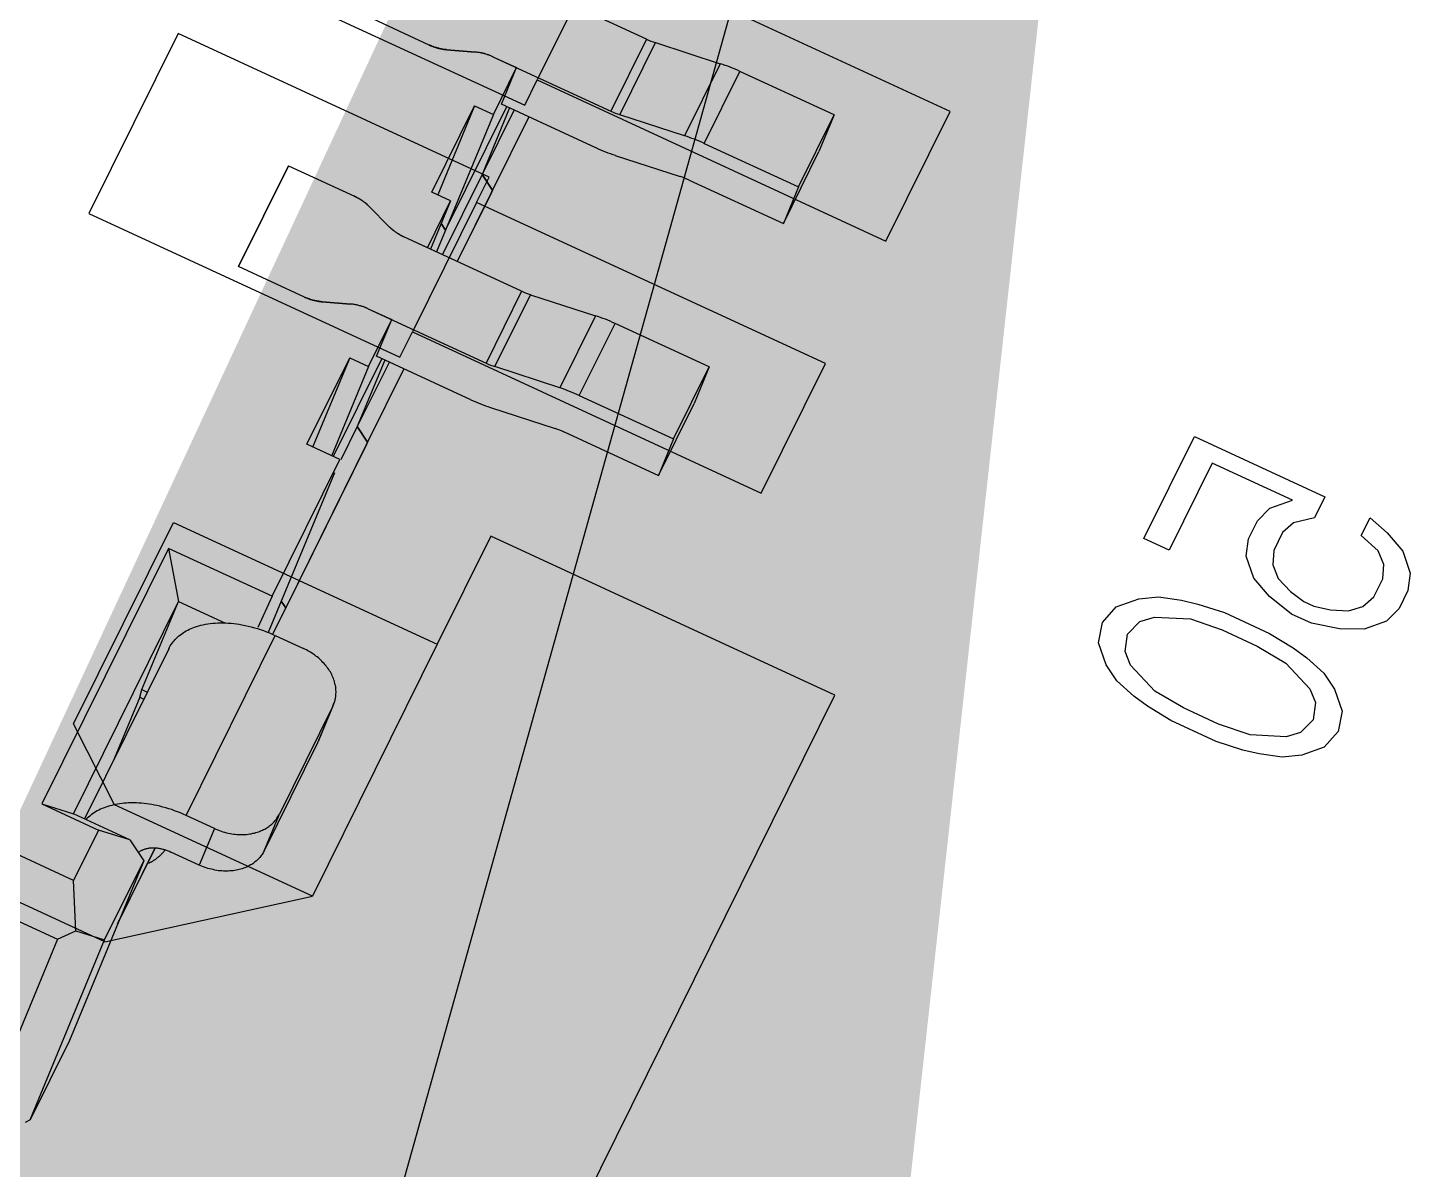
# Model space of a CAD drawing. Header units: millimetres. Extents: x 7 to 507, y -14 to 339.
# Drawn here: x 58.243 to 59.308, y 257.159 to 258.038 of the extents above; entities that cross this region are included whole.
import ezdxf

# ---------------------------------------------------------------- set-up
doc = ezdxf.new("R2010")
doc.units = ezdxf.units.MM
doc.header["$LTSCALE"] = 23.1
doc.layers.get('0').update_dxf_attribs({"linetype": 'CONTINUOUS'})
for name, color, linetype in [('01_ASM_ALL_AXIS', 7, 'CONTINUOUS'), ('_139725', 7, 'CONTINUOUS'), ('_424072', 7, 'CONTINUOUS'), ('_521415', 7, 'CONTINUOUS'), ('_82018', 7, 'CONTINUOUS')]:
    doc.layers.add(name, color=color, linetype=linetype)
doc.styles.get("Standard").update_dxf_attribs({"font": 'simplex.shx', "width": 0.8})
doc.dimstyles.get("Standard").update_dxf_attribs({"dimtxt": 3, "dimasz": 3, "dimexe": 2, "dimexo": 0.35, "dimtad": 1, "dimdec": 3, "dimzin": 0, "dimdsep": 46, "dimtxsty": 'Standard', "dimcen": 0.09, "dimadec": 3, "dimazin": 0, "dimtol": 1, "dimtp": 0.001, "dimtm": 0.001, "dimtfac": 1, "dimtdec": 3, "dimtofl": 0, "dimtmove": 0, "dimatfit": 3, "dimfxl": 0, "dimtolj": 1, "dimtzin": 0, "dimarcsym": 0})

msp = doc.modelspace()

# ---------------------------------------------------------------- linework, layer by layer
at = {"color": 4}
for p, q in [((58.6853, 258.098), (58.6359, 257.9982)), ((58.9539, 257.9739), (58.6853, 258.098)), ((58.6359, 257.9982), (58.9044, 257.8741)), ((58.9044, 257.8741), (58.9539, 257.9739)), ((58.5892, 257.9039), (58.5398, 257.8041)), ((58.8578, 257.7799), (58.5892, 257.9039)), ((58.5398, 257.8041), (58.8084, 257.6801)), ((58.8084, 257.6801), (58.8578, 257.7799)), ((58.2788, 257.5023), (58.3557, 257.6575)), ((58.3557, 257.6575), (58.5589, 257.5637)), ((58.5589, 257.5637), (58.4628, 257.3696)), ((58.3104, 257.44), (58.2788, 257.5023)), ((58.4628, 257.3696), (58.3104, 257.44))]:
    msp.add_line(p, q, dxfattribs=at)
at = {"color": 1}
for p, q in [((58.3867, 258.0894), (58.6263, 257.9788)), ((58.3593, 258.0339), (58.2906, 257.8953)), ((58.5988, 257.9233), (58.3593, 258.0339)), ((58.6263, 257.9788), (58.6359, 257.9982)), ((58.5892, 257.9039), (58.5988, 257.9233)), ((58.2906, 257.8953), (58.5302, 257.7847)), ((58.5302, 257.7847), (58.5398, 257.8041)), ((58.6001, 257.6468), (58.5589, 257.5637)), ((58.8651, 257.5245), (58.6001, 257.6468)), ((58.5576, 256.9035), (58.8651, 257.5245)), ((58.3028, 257.3345), (58.183, 257.3899)), ((58.3028, 257.3345), (58.4628, 257.3696))]:
    msp.add_line(p, q, dxfattribs=at)
at = {"layer": '01_ASM_ALL_AXIS', "color": 4}
for p, q in [((59.1031, 257.645), (59.142, 257.7236)), ((59.142, 257.7236), (59.2424, 257.6772)), ((59.1556, 257.7031), (59.1224, 257.6361)), ((59.2174, 257.6746), (59.1556, 257.7031)), ((59.2001, 257.6684), (59.2174, 257.6746)), ((59.2424, 257.6772), (59.2344, 257.661)), ((59.1905, 257.6586), (59.2001, 257.6684)), ((59.2344, 257.661), (59.2183, 257.6571)), ((59.2703, 257.6473), (59.2772, 257.6611)), ((59.2772, 257.6611), (59.2903, 257.6494)), ((59.1837, 257.6447), (59.1905, 257.6586)), ((59.2183, 257.6571), (59.2098, 257.6497)), ((59.1224, 257.6361), (59.1031, 257.645)), ((59.1818, 257.6314), (59.1837, 257.6447)), ((59.2098, 257.6497), (59.203, 257.6358)), ((59.2835, 257.6355), (59.2703, 257.6473)), ((59.2903, 257.6494), (59.3023, 257.6353)), ((59.1877, 257.6145), (59.1818, 257.6314)), ((59.203, 257.6358), (59.2022, 257.6248)), ((59.2878, 257.625), (59.2835, 257.6355)), ((59.3023, 257.6353), (59.3082, 257.6184)), ((59.2022, 257.6248), (59.2065, 257.6143)), ((59.287, 257.614), (59.2878, 257.625)), ((59.3082, 257.6184), (59.3064, 257.6051)), ((59.1997, 257.6004), (59.1877, 257.6145)), ((59.2065, 257.6143), (59.2158, 257.6043)), ((59.2802, 257.6002), (59.287, 257.614)), ((59.0818, 257.5924), (59.0991, 257.5986)), ((59.0991, 257.5986), (59.1142, 257.6002)), ((59.1142, 257.6002), (59.1319, 257.5977)), ((59.1319, 257.5977), (59.1446, 257.5946)), ((59.2167, 257.5869), (59.1997, 257.6004)), ((59.2158, 257.6043), (59.2263, 257.5967)), ((59.2717, 257.5927), (59.2802, 257.6002)), ((59.3064, 257.6051), (59.2995, 257.5912)), ((59.0711, 257.5803), (59.0818, 257.5924)), ((59.1446, 257.5946), (59.1651, 257.588)), ((59.1651, 257.588), (59.1998, 257.572)), ((59.2321, 257.5798), (59.2167, 257.5869)), ((59.2263, 257.5967), (59.234, 257.5931)), ((59.234, 257.5931), (59.2467, 257.5901)), ((59.2467, 257.5901), (59.2606, 257.5893)), ((59.2606, 257.5893), (59.2717, 257.5927)), ((59.2995, 257.5912), (59.2899, 257.5815)), ((59.0681, 257.5647), (59.0711, 257.5803)), ((59.0904, 257.5714), (59.1, 257.5812)), ((59.1, 257.5812), (59.1112, 257.5845)), ((59.1112, 257.5845), (59.1389, 257.5831)), ((59.1389, 257.5831), (59.1632, 257.5747)), ((59.2537, 257.5755), (59.2321, 257.5798)), ((59.2899, 257.5815), (59.2726, 257.5753)), ((59.0886, 257.5581), (59.0904, 257.5714)), ((59.1632, 257.5747), (59.1902, 257.5622)), ((59.1998, 257.572), (59.218, 257.5608)), ((59.2726, 257.5753), (59.2537, 257.5755)), ((59.074, 257.5478), (59.0681, 257.5647)), ((59.0928, 257.5476), (59.0886, 257.5581)), ((59.1902, 257.5622), (59.2123, 257.5492)), ((59.218, 257.5608), (59.2284, 257.5531)), ((59.0821, 257.5355), (59.074, 257.5478)), ((59.1114, 257.5276), (59.0928, 257.5476)), ((59.2123, 257.5492), (59.2308, 257.5293)), ((59.2284, 257.5531), (59.2416, 257.5413)), ((59.0953, 257.5238), (59.0821, 257.5355)), ((59.2416, 257.5413), (59.2497, 257.5291)), ((59.1057, 257.5161), (59.0953, 257.5238)), ((59.1335, 257.5146), (59.1114, 257.5276)), ((59.2308, 257.5293), (59.2351, 257.5188)), ((59.2497, 257.5291), (59.2556, 257.5122)), ((59.1239, 257.5049), (59.1057, 257.5161)), ((59.1605, 257.5022), (59.1335, 257.5146)), ((59.2351, 257.5188), (59.2333, 257.5054)), ((59.2556, 257.5122), (59.2526, 257.4965)), ((59.1586, 257.4888), (59.1239, 257.5049)), ((59.1848, 257.4938), (59.1605, 257.5022)), ((59.2333, 257.5054), (59.2237, 257.4957)), ((59.2125, 257.4923), (59.1848, 257.4938)), ((59.2237, 257.4957), (59.2125, 257.4923)), ((59.2526, 257.4965), (59.2419, 257.4844)), ((59.1791, 257.4822), (59.1586, 257.4888)), ((59.1918, 257.4792), (59.1791, 257.4822)), ((59.2419, 257.4844), (59.2246, 257.4782)), ((59.2095, 257.4767), (59.1918, 257.4792)), ((59.2246, 257.4782), (59.2095, 257.4767))]:
    msp.add_line(p, q, dxfattribs=at)
at = {"layer": '_139725', "color": 7}
for p, q in [((58.5528, 258.025), (58.502, 258.0485)), ((58.5882, 258.0196), (58.5664, 258.0214)), ((58.6018, 258.016), (58.62, 258.0076)), ((58.6021, 257.9716), (58.62, 258.0076)), ((58.6083, 257.9795), (58.62, 258.0076)), ((58.5547, 257.9117), (58.5876, 257.9783)), ((58.5876, 257.9783), (58.5593, 257.9098)), ((58.5652, 257.8824), (58.6124, 257.9776)), ((58.6021, 257.9716), (58.5652, 257.8824)), ((58.5876, 257.9783), (58.6021, 257.9716)), ((58.6178, 257.9747), (58.5934, 257.9254)), ((58.6293, 257.9697), (58.6014, 257.9134)), ((58.4443, 257.9321), (58.4059, 257.8544)), ((58.4443, 257.9321), (58.4951, 257.9086)), ((58.6014, 257.9134), (58.5934, 257.9254)), ((58.5692, 257.905), (58.5547, 257.9117)), ((58.6006, 257.9116), (58.6014, 257.9134)), ((58.5066, 257.9006), (58.5217, 257.8853)), ((58.5513, 257.869), (58.5692, 257.905)), ((58.5692, 257.905), (58.5538, 257.8679)), ((58.5619, 257.8875), (58.5652, 257.8824)), ((58.5513, 257.869), (58.5332, 257.8774)), ((58.4567, 257.831), (58.4059, 257.8544)), ((58.4921, 257.8256), (58.4703, 257.8274)), ((58.5057, 257.8219), (58.5239, 257.8136)), ((58.506, 257.7775), (58.5239, 257.8136)), ((58.5122, 257.7854), (58.5239, 257.8136)), ((58.4586, 257.7177), (58.4915, 257.7842)), ((58.4915, 257.7842), (58.4632, 257.7158)), ((58.4791, 257.7084), (58.5163, 257.7835)), ((58.4915, 257.7842), (58.506, 257.7775)), ((58.5218, 257.7807), (58.4973, 257.7314)), ((58.506, 257.7775), (58.4775, 257.7086)), ((58.5332, 257.7757), (58.5053, 257.7193)), ((58.5053, 257.7193), (58.4973, 257.7314)), ((58.484, 257.706), (58.4586, 257.7177)), ((58.5045, 257.7176), (58.5053, 257.7193)), ((58.4318, 257.6006), (58.484, 257.706)), ((58.4797, 257.6957), (58.4288, 257.5727)), ((58.3519, 257.6375), (58.2545, 257.4407)), ((58.3519, 257.6375), (58.3597, 257.5967)), ((58.4318, 257.6006), (58.3519, 257.6375)), ((58.4318, 257.6006), (58.4208, 257.5766)), ((58.2787, 257.4332), (58.3597, 257.5967)), ((58.3315, 257.5287), (58.3597, 257.5967)), ((58.3597, 257.5967), (58.3959, 257.58)), ((58.4422, 257.5918), (58.4321, 257.5715)), ((58.4388, 257.5969), (58.4422, 257.5918)), ((58.4422, 257.5918), (58.4413, 257.59)), ((58.3298, 257.5229), (58.3102, 257.4755)), ((58.3298, 257.5229), (58.3315, 257.5287)), ((58.3298, 257.5229), (58.333, 257.5215)), ((58.3315, 257.5287), (58.3356, 257.5268)), ((58.2788, 257.3818), (58.1336, 257.4488)), ((58.2545, 257.4407), (58.298, 257.4206)), ((58.2545, 257.4407), (58.2787, 257.4332)), ((58.3222, 257.4131), (58.2787, 257.4332)), ((58.298, 257.4206), (58.2788, 257.3818)), ((58.3222, 257.4131), (58.298, 257.4206)), ((58.3222, 257.4131), (58.3329, 257.397)), ((58.1286, 257.4003), (58.2665, 257.3366)), ((58.3329, 257.397), (58.2756, 257.2585)), ((58.3027, 257.336), (58.3329, 257.397)), ((58.2805, 257.3429), (58.2788, 257.3818)), ((58.2665, 257.3366), (58.2805, 257.3429)), ((58.2805, 257.3429), (58.3027, 257.336)), ((58.2665, 257.3366), (58.217, 257.2169)), ((58.2454, 257.1975), (58.3027, 257.336)), ((58.2756, 257.2585), (58.2454, 257.1975)), ((58.2454, 257.1975), (58.2416, 257.1954))]:
    msp.add_line(p, q, dxfattribs=at)
for points in [[(58.5664, 258.0214), (58.5657, 258.0215), (58.5651, 258.0215), (58.5644, 258.0216), (58.5638, 258.0217), (58.5632, 258.0218), (58.5625, 258.0219), (58.5619, 258.022), (58.5613, 258.0222), (58.5607, 258.0223), (58.56, 258.0225), (58.5594, 258.0226), (58.5588, 258.0228), (58.5582, 258.023), (58.5576, 258.0232), (58.5569, 258.0234), (58.5563, 258.0236), (58.5557, 258.0238), (58.5551, 258.024), (58.5545, 258.0243), (58.5539, 258.0245), (58.5534, 258.0248), (58.5528, 258.025)], [(58.6018, 258.016), (58.6012, 258.0163), (58.6006, 258.0165), (58.6001, 258.0168), (58.5995, 258.017), (58.5989, 258.0172), (58.5983, 258.0174), (58.5976, 258.0176), (58.597, 258.0178), (58.5964, 258.018), (58.5958, 258.0182), (58.5952, 258.0184), (58.5946, 258.0186), (58.5939, 258.0187), (58.5933, 258.0188), (58.5927, 258.019), (58.592, 258.0191), (58.5914, 258.0192), (58.5908, 258.0193), (58.5901, 258.0194), (58.5895, 258.0195), (58.5889, 258.0195), (58.5882, 258.0196)], [(58.5217, 257.8853), (58.5221, 257.8849), (58.5226, 257.8845), (58.523, 257.8841), (58.5234, 257.8838), (58.5238, 257.8834), (58.5243, 257.883), (58.5247, 257.8826), (58.5252, 257.8822), (58.5257, 257.8819), (58.5262, 257.8815), (58.5267, 257.8811), (58.5272, 257.8808), (58.5277, 257.8804), (58.5283, 257.8801), (58.5288, 257.8797), (58.5293, 257.8794), (58.5299, 257.8791), (58.5304, 257.8788), (58.531, 257.8785), (58.5315, 257.8782), (58.5321, 257.8779), (58.5326, 257.8777), (58.5332, 257.8774)], [(58.4703, 257.8274), (58.4696, 257.8274), (58.469, 257.8275), (58.4684, 257.8276), (58.4677, 257.8277), (58.4671, 257.8278), (58.4664, 257.8279), (58.4658, 257.828), (58.4652, 257.8281), (58.4646, 257.8283), (58.4639, 257.8284), (58.4633, 257.8286), (58.4627, 257.8287), (58.4621, 257.8289), (58.4615, 257.8291), (58.4608, 257.8293), (58.4602, 257.8295), (58.4596, 257.8297), (58.459, 257.83), (58.4584, 257.8302), (58.4578, 257.8305), (58.4573, 257.8307), (58.4567, 257.831)], [(58.5057, 257.8219), (58.5051, 257.8222), (58.5045, 257.8225), (58.504, 257.8227), (58.5034, 257.8229), (58.5028, 257.8232), (58.5022, 257.8234), (58.5015, 257.8236), (58.5009, 257.8238), (58.5003, 257.824), (58.4997, 257.8242), (58.4991, 257.8243), (58.4985, 257.8245), (58.4978, 257.8247), (58.4972, 257.8248), (58.4966, 257.8249), (58.4959, 257.8251), (58.4953, 257.8252), (58.4947, 257.8253), (58.494, 257.8254), (58.4934, 257.8254), (58.4928, 257.8255), (58.4921, 257.8256)], [(58.3368, 257.3952), (58.3372, 257.3954), (58.3376, 257.3956), (58.338, 257.3958), (58.3385, 257.396), (58.3389, 257.3963), (58.3393, 257.3965), (58.3397, 257.3967), (58.3401, 257.397), (58.3405, 257.3972), (58.3409, 257.3975), (58.3413, 257.3978), (58.3417, 257.398), (58.3421, 257.3983), (58.3424, 257.3986), (58.3428, 257.3988), (58.3432, 257.3991), (58.3436, 257.3994), (58.3439, 257.3997), (58.3443, 257.4)], [(58.3443, 257.4), (58.3446, 257.4003), (58.3449, 257.4005), (58.3452, 257.4008), (58.3455, 257.4011), (58.3458, 257.4014), (58.3461, 257.4016), (58.3464, 257.4019), (58.3467, 257.4022), (58.3469, 257.4025), (58.3472, 257.4028), (58.3475, 257.4031), (58.3478, 257.4034), (58.348, 257.4037), (58.3483, 257.404), (58.3485, 257.4043), (58.3488, 257.4046), (58.349, 257.4049), (58.3493, 257.4052)]]:
    msp.add_lwpolyline(points, dxfattribs=at)
for centre, radius, start, end in [((58.4779, 257.8713), 0.041, 58.6072, 65.2214), ((58.4787, 257.8726), 0.0395, 51.8372, 58.6176), ((58.4801, 257.8744), 0.0373, 44.7962, 51.8472)]:
    msp.add_arc(centre, radius, start, end, dxfattribs=at)
at = {"layer": '_424072', "color": 9}
for p, q in [((58.3655, 257.4319), (58.4341, 257.5705)), ((58.4785, 257.5159), (58.4668, 257.4878)), ((58.4256, 257.4046), (58.4373, 257.4328)), ((58.3873, 257.4218), (58.3756, 257.3936)), ((58.3416, 257.4068), (58.313, 257.3491))]:
    msp.add_line(p, q, dxfattribs=at)
at = {"layer": '_424072', "color": 7}
for p, q in [((58.4341, 257.5705), (58.4559, 257.5604)), ((58.3521, 257.5602), (58.2873, 257.4292)), ((58.4785, 257.5159), (58.4373, 257.4328)), ((58.4791, 257.5174), (58.4675, 257.4892)), ((58.4785, 257.5159), (58.4791, 257.5174)), ((58.4668, 257.4878), (58.4256, 257.4046)), ((58.4675, 257.4892), (58.4668, 257.4878)), ((58.3873, 257.4218), (58.3655, 257.4319)), ((58.3127, 257.3482), (58.3417, 257.4068)), ((58.3756, 257.3936), (58.3538, 257.4037))]:
    msp.add_line(p, q, dxfattribs=at)
for points in [[(58.3521, 257.5602), (58.3527, 257.5613), (58.3533, 257.5624), (58.354, 257.5634), (58.3547, 257.5645), (58.3555, 257.5655), (58.3563, 257.5664), (58.3571, 257.5674), (58.3581, 257.5683), (58.359, 257.5692), (58.36, 257.5701), (58.3611, 257.5709), (58.3621, 257.5717), (58.3632, 257.5724), (58.3643, 257.5731), (58.3656, 257.5739), (58.3668, 257.5745), (58.3681, 257.5752), (58.3694, 257.5757), (58.3707, 257.5763), (58.3721, 257.5768), (58.3734, 257.5773), (58.3752, 257.5778), (58.3769, 257.5783), (58.3787, 257.5787), (58.3805, 257.579), (58.3823, 257.5794), (58.3841, 257.5796), (58.386, 257.5798), (58.388, 257.58), (58.39, 257.5801), (58.392, 257.5801), (58.3939, 257.5801), (58.3959, 257.5801), (58.398, 257.58), (58.4001, 257.5798), (58.4022, 257.5796), (58.4043, 257.5793), (58.4064, 257.579), (58.4085, 257.5787), (58.4109, 257.5782), (58.4133, 257.5777), (58.4157, 257.5771), (58.4181, 257.5764), (58.4204, 257.5757), (58.4227, 257.575), (58.4251, 257.5742), (58.4274, 257.5733), (58.4296, 257.5724), (58.4319, 257.5715), (58.4341, 257.5705)], [(58.4791, 257.5174), (58.4794, 257.5182), (58.4797, 257.519), (58.48, 257.5198), (58.4802, 257.5206), (58.4804, 257.5214), (58.4806, 257.5222), (58.4807, 257.5231), (58.4808, 257.5239), (58.4809, 257.5248), (58.4809, 257.5256), (58.481, 257.5265), (58.481, 257.5274), (58.4809, 257.5282), (58.4809, 257.5291), (58.4808, 257.53), (58.4807, 257.5309), (58.4805, 257.5317), (58.4803, 257.5326), (58.4801, 257.5335), (58.4799, 257.5344), (58.4797, 257.5352), (58.4793, 257.5363), (58.479, 257.5373), (58.4785, 257.5383), (58.4781, 257.5393), (58.4776, 257.5403), (58.4771, 257.5413), (58.4766, 257.5423), (58.476, 257.5433), (58.4753, 257.5442), (58.4747, 257.5452), (58.474, 257.5461), (58.4733, 257.547), (58.4725, 257.5479), (58.4718, 257.5488), (58.4709, 257.5497), (58.4701, 257.5506), (58.4693, 257.5514), (58.4684, 257.5522), (58.4674, 257.5531), (58.4665, 257.5539), (58.4655, 257.5546), (58.4645, 257.5554), (58.4635, 257.5561), (58.4624, 257.5568), (58.4614, 257.5575), (58.4603, 257.5581), (58.4592, 257.5587), (58.4581, 257.5593), (58.457, 257.5599), (58.4559, 257.5604)], [(58.3655, 257.4319), (58.3633, 257.4328), (58.3611, 257.4338), (58.3589, 257.4346), (58.3567, 257.4355), (58.3545, 257.4363), (58.3522, 257.437), (58.35, 257.4377), (58.3477, 257.4383), (58.3454, 257.4389), (58.343, 257.4394), (58.3411, 257.4398), (58.3391, 257.4402), (58.3371, 257.4405), (58.3351, 257.4408), (58.3332, 257.441), (58.3312, 257.4412), (58.3292, 257.4414), (58.3272, 257.4415), (58.3252, 257.4415), (58.3232, 257.4415), (58.3212, 257.4415), (58.3195, 257.4414), (58.3178, 257.4413), (58.3162, 257.4411), (58.3145, 257.4409), (58.3128, 257.4406), (58.3112, 257.4403), (58.3097, 257.44), (58.3082, 257.4396), (58.3067, 257.4392), (58.3052, 257.4388), (58.3037, 257.4383), (58.3023, 257.4378), (58.3009, 257.4372), (58.2996, 257.4366), (58.2983, 257.436), (58.2971, 257.4353), (58.2958, 257.4346), (58.2946, 257.4338), (58.2935, 257.4331), (58.2924, 257.4323), (58.2914, 257.4314), (58.2904, 257.4306), (58.2894, 257.4297), (58.2884, 257.4287)], [(58.3873, 257.4218), (58.3885, 257.4212), (58.3899, 257.4207), (58.3912, 257.4202), (58.3925, 257.4197), (58.3939, 257.4193), (58.3952, 257.4189), (58.3966, 257.4185), (58.398, 257.4182), (58.3994, 257.4179), (58.4008, 257.4177), (58.4022, 257.4175), (58.4034, 257.4174), (58.4047, 257.4173), (58.4059, 257.4172), (58.4071, 257.4171), (58.4084, 257.4171), (58.4096, 257.4172), (58.4108, 257.4172), (58.4121, 257.4173), (58.4133, 257.4175), (58.4145, 257.4176), (58.4157, 257.4178), (58.4169, 257.4181), (58.4181, 257.4183), (58.4192, 257.4186), (58.4203, 257.419), (58.4214, 257.4193), (58.4225, 257.4197), (58.4235, 257.4202), (58.4244, 257.4206), (58.4252, 257.421), (58.4261, 257.4214), (58.4269, 257.4219), (58.4277, 257.4224), (58.4285, 257.4229), (58.4293, 257.4234), (58.43, 257.424), (58.4307, 257.4245), (58.4314, 257.4251), (58.432, 257.4257), (58.4327, 257.4264), (58.4333, 257.427), (58.4339, 257.4277), (58.4345, 257.4284), (58.435, 257.429), (58.4355, 257.4298), (58.436, 257.4305), (58.4364, 257.4312), (58.4369, 257.432), (58.4373, 257.4328)], [(58.3287, 257.4032), (58.3291, 257.4035), (58.3294, 257.4038), (58.3298, 257.4041), (58.3301, 257.4043), (58.3305, 257.4046), (58.3309, 257.4048), (58.3313, 257.405), (58.3317, 257.4052), (58.3321, 257.4054), (58.3325, 257.4056), (58.333, 257.4057), (58.3334, 257.4059), (58.3339, 257.4061), (58.3345, 257.4062), (58.335, 257.4064), (58.3356, 257.4065), (58.3362, 257.4066), (58.3367, 257.4067), (58.3373, 257.4068), (58.3379, 257.4068), (58.3384, 257.4069), (58.339, 257.4069), (58.3396, 257.4069), (58.3403, 257.4069), (58.341, 257.4069), (58.3417, 257.4069), (58.3424, 257.4068), (58.3431, 257.4068), (58.3438, 257.4067), (58.3445, 257.4066), (58.3452, 257.4064), (58.3459, 257.4063), (58.3466, 257.4062), (58.3474, 257.406), (58.3481, 257.4058), (58.3488, 257.4056), (58.3496, 257.4054), (58.3503, 257.4051), (58.351, 257.4049), (58.3517, 257.4046), (58.3524, 257.4043), (58.3531, 257.404), (58.3538, 257.4037)], [(58.4256, 257.4046), (58.4252, 257.4038), (58.4248, 257.4031), (58.4243, 257.4023), (58.4239, 257.4016), (58.4234, 257.4009), (58.4228, 257.4002), (58.4223, 257.3995), (58.4217, 257.3989), (58.421, 257.3982), (58.4204, 257.3976), (58.4197, 257.397), (58.419, 257.3964), (58.4183, 257.3958), (58.4176, 257.3953), (58.4168, 257.3947), (58.4161, 257.3942), (58.4152, 257.3937), (58.4144, 257.3933), (58.4136, 257.3928), (58.4127, 257.3924), (58.4119, 257.392), (58.4108, 257.3916), (58.4097, 257.3912), (58.4086, 257.3908), (58.4075, 257.3905), (58.4064, 257.3902), (58.4053, 257.3899), (58.4041, 257.3897), (58.4029, 257.3895), (58.4017, 257.3893), (58.4004, 257.3892), (58.3992, 257.3891), (58.398, 257.389), (58.3967, 257.389), (58.3955, 257.389), (58.3942, 257.389), (58.393, 257.3891), (58.3918, 257.3892), (58.3905, 257.3893), (58.3891, 257.3895), (58.3877, 257.3898), (58.3863, 257.3901), (58.385, 257.3904), (58.3836, 257.3907), (58.3822, 257.3911), (58.3809, 257.3916), (58.3795, 257.392), (58.3782, 257.3925), (58.3769, 257.3931), (58.3756, 257.3936)]]:
    msp.add_lwpolyline(points, dxfattribs=at)
at = {"layer": '_521415', "color": 7}
for p, q in [((58.72, 258.0295), (58.6293, 258.0714)), ((58.5528, 258.025), (58.502, 258.0485)), ((58.7269, 258.0269), (58.7768, 258.0106)), ((58.5664, 258.0214), (58.5882, 258.0196)), ((58.6018, 258.016), (58.6926, 257.9741)), ((58.8645, 257.9712), (58.7919, 258.0047)), ((58.5652, 257.8824), (58.6124, 257.9776)), ((58.6146, 257.9766), (58.5934, 257.9254)), ((58.6809, 257.9459), (58.6083, 257.9795)), ((58.7494, 257.9552), (58.6994, 257.9714)), ((58.837, 257.9158), (58.8645, 257.9712)), ((58.8645, 257.9712), (58.8528, 257.943)), ((58.7644, 257.9493), (58.837, 257.9158)), ((58.696, 257.94), (58.7459, 257.9238)), ((58.8254, 257.8876), (58.8528, 257.943)), ((58.5934, 257.9254), (58.5629, 257.8637)), ((58.5934, 257.9254), (58.6014, 257.9134)), ((58.7528, 257.9211), (58.8254, 257.8876)), ((58.6014, 257.9134), (58.5742, 257.8584)), ((58.6006, 257.9116), (58.5743, 257.8584)), ((58.6014, 257.9134), (58.6006, 257.9116)), ((58.837, 257.9158), (58.8254, 257.8876)), ((58.5652, 257.8824), (58.5619, 257.8875)), ((58.5652, 257.8824), (58.5583, 257.8658))]:
    msp.add_line(p, q, dxfattribs=at)
at = {"layer": '_521415', "color": 9}
for p, q in [((58.72, 258.0295), (58.6926, 257.9741)), ((58.6994, 257.9714), (58.7269, 258.0269)), ((58.7768, 258.0106), (58.7494, 257.9552)), ((58.7644, 257.9493), (58.7919, 258.0047))]:
    msp.add_line(p, q, dxfattribs=at)
at = {"layer": '_521415', "color": 7}
msp.add_lwpolyline([(58.5528, 258.025), (58.5533, 258.0248), (58.5539, 258.0245), (58.5544, 258.0243), (58.555, 258.0241), (58.5555, 258.0239), (58.5561, 258.0237), (58.5567, 258.0235), (58.5572, 258.0233), (58.5578, 258.0231), (58.5584, 258.0229), (58.559, 258.0227), (58.5596, 258.0226), (58.5602, 258.0224), (58.5608, 258.0223), (58.5614, 258.0221), (58.5621, 258.022), (58.5627, 258.0219), (58.5633, 258.0218), (58.5639, 258.0217), (58.5645, 258.0216), (58.5651, 258.0215), (58.5657, 258.0215), (58.5664, 258.0214)], dxfattribs=at)
for centre, radius, start, end in [((58.7461, 258.086), 0.0622, 245.2036, 251.9768), ((58.585, 257.9809), 0.0388, 78.4075, 85.2823), ((58.5847, 257.9792), 0.0405, 71.7683, 78.443), ((58.5845, 257.9784), 0.0414, 65.2148, 71.7879), ((58.7349, 257.8815), 0.1358, 65.1782, 72.0022), ((58.7185, 258.0301), 0.0617, 245.1782, 252.0022), ((58.707, 257.8251), 0.1368, 65.2036, 71.9768), ((58.7383, 258.0702), 0.1368, 245.2036, 251.9768), ((58.7269, 257.8651), 0.0617, 65.1782, 72.0022)]:
    msp.add_arc(centre, radius, start, end, dxfattribs=at)
at = {"layer": '_82018', "color": 9}
for p, q in [((58.4059, 257.8544), (58.4443, 257.9321)), ((58.6239, 257.8355), (58.5965, 257.78)), ((58.6033, 257.7774), (58.6308, 257.8328)), ((58.6807, 257.8166), (58.6533, 257.7611)), ((58.6683, 257.7552), (58.6958, 257.8107))]:
    msp.add_line(p, q, dxfattribs=at)
at = {"layer": '_82018', "color": 7}
for p, q in [((58.4443, 257.9321), (58.4951, 257.9086)), ((58.5217, 257.8853), (58.5066, 257.9006)), ((58.6239, 257.8355), (58.5332, 257.8774)), ((58.4567, 257.831), (58.4059, 257.8544)), ((58.6308, 257.8328), (58.6807, 257.8166)), ((58.4703, 257.8274), (58.4921, 257.8256)), ((58.5057, 257.8219), (58.5965, 257.78)), ((58.7684, 257.7772), (58.6958, 257.8107)), ((58.4791, 257.7084), (58.5163, 257.7835)), ((58.5185, 257.7825), (58.4973, 257.7314)), ((58.5848, 257.7519), (58.5122, 257.7854)), ((58.6533, 257.7611), (58.6033, 257.7774)), ((58.7409, 257.7217), (58.7684, 257.7772)), ((58.7684, 257.7772), (58.7567, 257.749)), ((58.6683, 257.7552), (58.7409, 257.7217)), ((58.7293, 257.6936), (58.7567, 257.749)), ((58.5999, 257.746), (58.6498, 257.7298)), ((58.4973, 257.7314), (58.4846, 257.7057)), ((58.4973, 257.7314), (58.5053, 257.7193)), ((58.6567, 257.7271), (58.7293, 257.6936)), ((58.5053, 257.7193), (58.4422, 257.5918)), ((58.5045, 257.7175), (58.4422, 257.5918)), ((58.5053, 257.7193), (58.5045, 257.7175)), ((58.7409, 257.7217), (58.7293, 257.6936)), ((58.4422, 257.5918), (58.4388, 257.5969))]:
    msp.add_line(p, q, dxfattribs=at)
for points in [[(58.5066, 257.9006), (58.5061, 257.901), (58.5057, 257.9014), (58.5053, 257.9018), (58.5049, 257.9022), (58.5045, 257.9026), (58.504, 257.903), (58.5036, 257.9034), (58.5031, 257.9037), (58.5026, 257.9041), (58.5021, 257.9045), (58.5016, 257.9049), (58.5011, 257.9052), (58.5005, 257.9056), (58.5, 257.9059), (58.4995, 257.9062), (58.499, 257.9066), (58.4984, 257.9069), (58.4979, 257.9072), (58.4973, 257.9075), (58.4968, 257.9078), (58.4962, 257.9081), (58.4957, 257.9083), (58.4951, 257.9086)], [(58.5332, 257.8774), (58.5326, 257.8776), (58.5321, 257.8779), (58.5316, 257.8782), (58.5311, 257.8784), (58.5305, 257.8787), (58.53, 257.879), (58.5295, 257.8793), (58.529, 257.8796), (58.5284, 257.88), (58.5279, 257.8803), (58.5274, 257.8806), (58.5269, 257.881), (58.5264, 257.8813), (58.5259, 257.8817), (58.5254, 257.8821), (58.5249, 257.8825), (58.5245, 257.8828), (58.524, 257.8832), (58.5235, 257.8836), (58.5231, 257.8841), (58.5226, 257.8845), (58.5222, 257.8849), (58.5217, 257.8853)], [(58.4567, 257.831), (58.4572, 257.8307), (58.4578, 257.8305), (58.4583, 257.8303), (58.4589, 257.83), (58.4594, 257.8298), (58.46, 257.8296), (58.4606, 257.8294), (58.4611, 257.8292), (58.4617, 257.829), (58.4623, 257.8288), (58.4629, 257.8287), (58.4635, 257.8285), (58.4641, 257.8284), (58.4647, 257.8282), (58.4653, 257.8281), (58.466, 257.828), (58.4666, 257.8278), (58.4672, 257.8277), (58.4678, 257.8276), (58.4684, 257.8276), (58.469, 257.8275), (58.4696, 257.8274), (58.4703, 257.8274)]]:
    msp.add_lwpolyline(points, dxfattribs=at)
for centre, radius, start, end in [((58.65, 257.892), 0.0622, 245.2036, 251.9768), ((58.4889, 257.7869), 0.0388, 78.4075, 85.2823), ((58.4886, 257.7852), 0.0405, 71.7683, 78.443), ((58.4884, 257.7844), 0.0414, 65.2148, 71.7879), ((58.6388, 257.6874), 0.1358, 65.1782, 72.0022), ((58.6224, 257.8361), 0.0617, 245.1782, 252.0022), ((58.6109, 257.631), 0.1368, 65.2036, 71.9768), ((58.6422, 257.8761), 0.1368, 245.2036, 251.9768), ((58.6308, 257.671), 0.0617, 65.1782, 72.0022)]:
    msp.add_arc(centre, radius, start, end, dxfattribs=at)

# ---------------------------------------------------------------- leaders
at = {"color": 2}
msp.add_leader([(59.1773, 259.4538), (51.777, 233.007), (48.777, 233.007)], dimstyle='Standard', override={"dimtad": 0}, dxfattribs=at)

doc.saveas('drawing.dxf')
